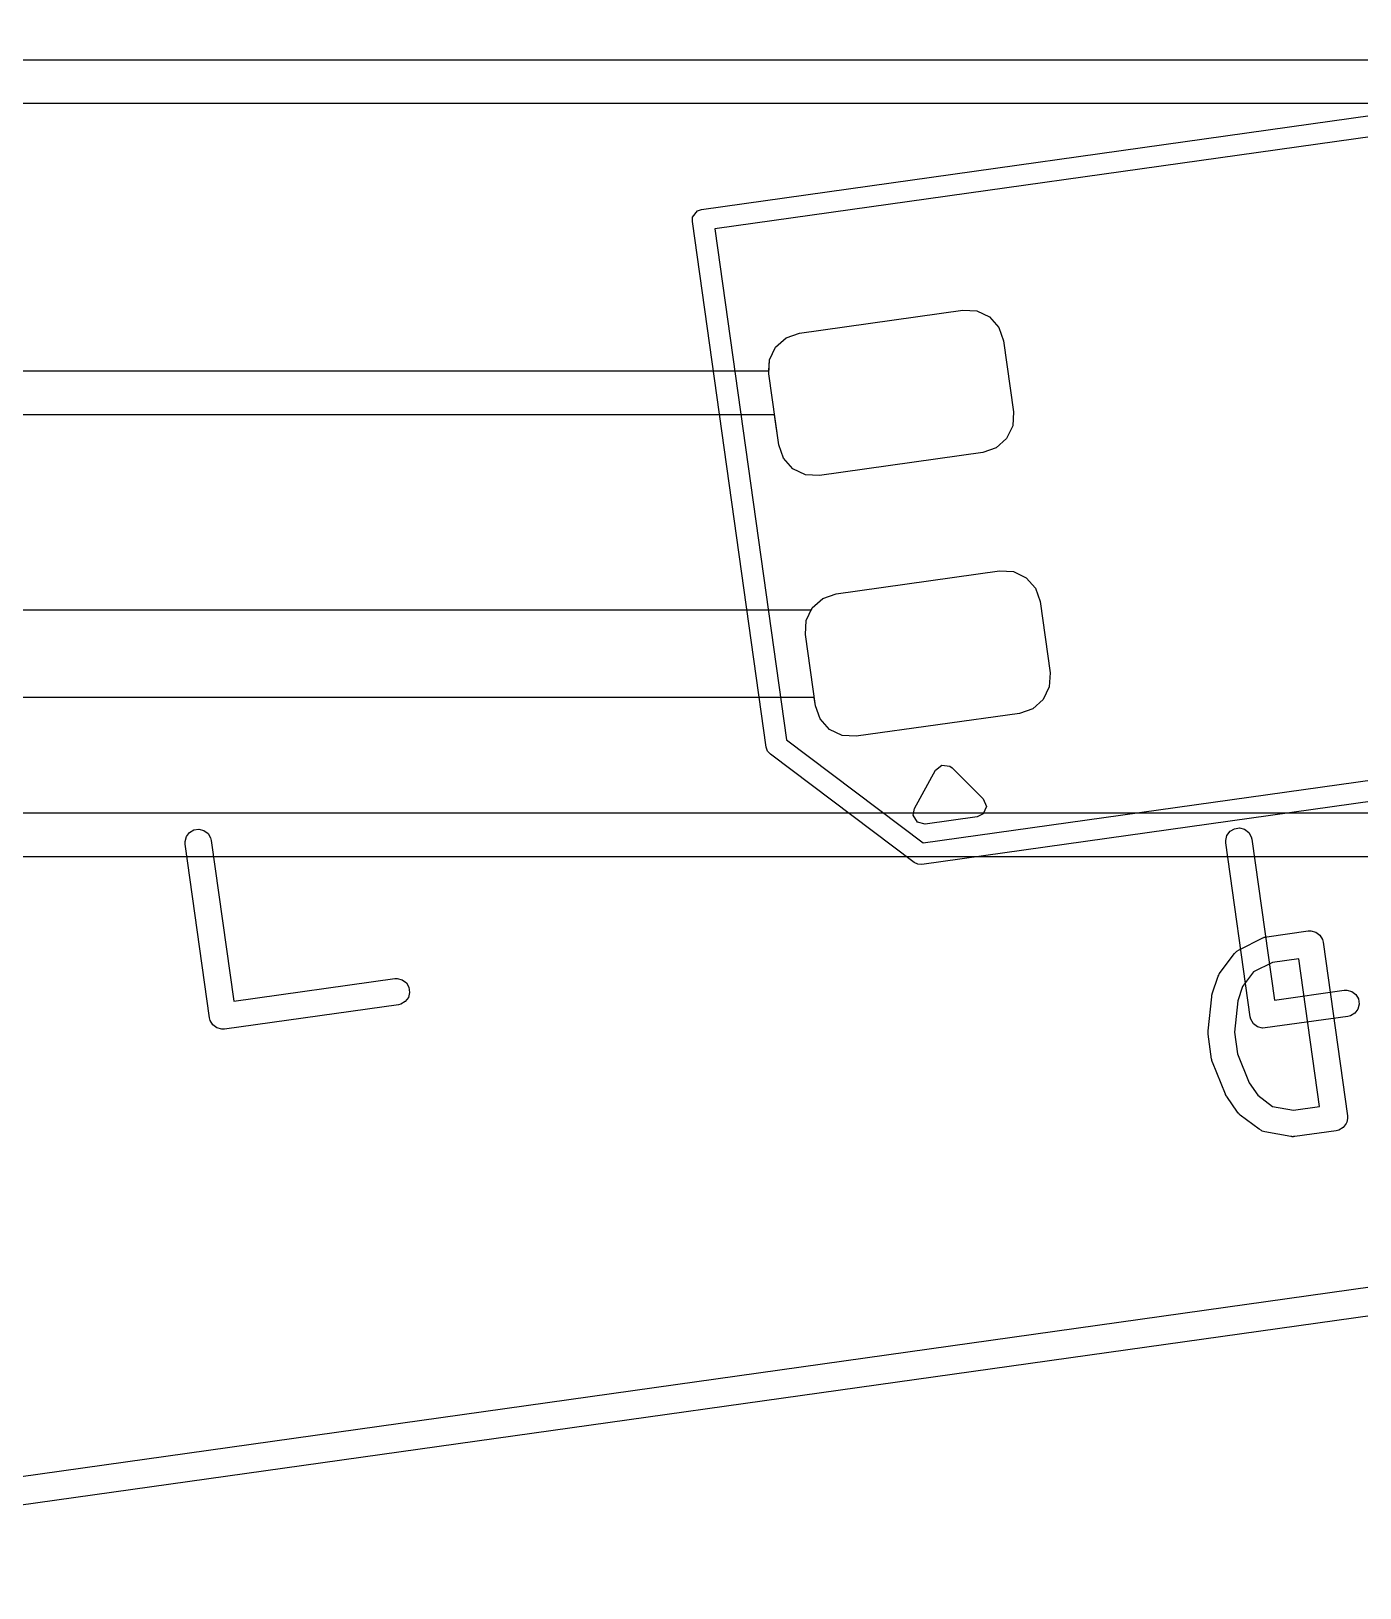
# Model space of a CAD drawing. Header units: millimetres. Extents: x 14 to 286, y -133 to -45.
# Drawn here: x 199.74 to 207.31, y -127.67 to -118.81 of the extents above; entities that cross this region are included whole.
import ezdxf

# ---------------------------------------------------------------- set-up
doc = ezdxf.new("R2010")
doc.units = ezdxf.units.MM
for name, color, linetype, true_color in [('B.Silkscreen', 31, 'CONTINUOUS', 0xe8b2a7), ('F.Cu', 13, 'CONTINUOUS', 0xc83434), ('F.Mask', 201, 'CONTINUOUS', 0xd864ff), ('F.Paste', 253, 'CONTINUOUS', 0xb4a09a), ('F.Silkscreen', 41, 'CONTINUOUS', 0xf2eda1), ('User.Drawings', 9, 'CONTINUOUS', 0xc2c2c2)]:
    doc.layers.add(name, color=color, linetype=linetype, true_color=true_color)

msp = doc.modelspace()

# ---------------------------------------------------------------- linework, layer by layer
at = {"layer": 'B.Silkscreen', "linetype": 'CONTINUOUS'}
for p, q in [((206.619258, -124.039249), (206.754098, -123.972212)), ((206.754098, -123.972212), (206.761051, -123.969568)), ((206.761051, -123.969568), (206.762759, -123.968563)), ((206.762759, -123.968563), (206.765348, -123.967935)), ((206.765348, -123.967935), (206.767841, -123.966988)), ((206.767841, -123.966988), (206.769819, -123.966851)), ((206.769819, -123.966851), (206.777048, -123.9651)), ((206.777048, -123.9651), (207.012826, -123.931963)), ((207.012826, -123.931963), (207.027505, -123.931354)), ((207.027505, -123.931354), (207.027516, -123.931353)), ((207.027516, -123.931353), (207.055848, -123.938681)), ((207.055848, -123.938681), (207.079218, -123.956292)), ((207.079218, -123.956292), (207.094071, -123.981506)), ((207.094071, -123.981506), (207.097534, -123.995795)), ((206.511692, -124.168837), (206.592748, -124.061271)), ((206.592748, -124.061271), (206.602705, -124.050452)), ((206.602705, -124.050452), (206.605027, -124.049084)), ((206.605027, -124.049084), (206.606797, -124.047053)), ((206.606797, -124.047053), (206.619258, -124.039249)), ((207.097534, -123.995795), (207.236707, -124.986063)), ((206.701889, -124.165682), (206.638811, -124.24939)), ((206.809975, -124.111946), (206.701889, -124.165682)), ((206.959431, -124.090941), (206.809975, -124.111946)), ((207.077729, -124.932669), (206.959431, -124.090941)), ((206.466592, -124.291034), (206.500493, -124.190094)), ((206.500493, -124.190094), (206.50354, -124.183308)), ((206.50354, -124.183308), (206.504037, -124.18139)), ((206.504037, -124.18139), (206.505425, -124.179113)), ((206.505425, -124.179113), (206.506517, -124.176683)), ((206.506517, -124.176683), (206.507817, -124.175189)), ((206.507817, -124.175189), (206.511692, -124.168837)), ((206.638811, -124.24939), (206.611407, -124.330985)), ((206.442458, -124.502274), (206.463105, -124.307025)), ((206.463105, -124.307025), (206.463336, -124.305904)), ((206.463299, -124.305363), (206.46476, -124.299001)), ((206.463336, -124.305904), (206.463299, -124.305363)), ((206.46476, -124.299001), (206.466077, -124.292625)), ((206.466077, -124.292625), (206.466335, -124.292149)), ((206.466335, -124.292149), (206.466592, -124.291034)), ((206.611407, -124.330985), (206.592596, -124.508865)), ((206.442162, -124.505909), (206.442439, -124.504836)), ((206.442391, -124.511444), (206.442162, -124.505909)), ((206.442352, -124.516976), (206.442391, -124.511444)), ((206.442665, -124.518037), (206.442352, -124.516976)), ((206.442439, -124.504836), (206.442458, -124.502274)), ((206.442772, -124.520599), (206.442665, -124.518037)), ((206.462654, -124.662066), (206.442772, -124.520599)), ((206.592596, -124.508865), (206.609908, -124.632045)), ((206.463257, -124.664558), (206.462654, -124.662066)), ((206.463249, -124.665664), (206.463257, -124.664558)), ((206.464812, -124.670973), (206.463249, -124.665664)), ((206.466117, -124.676355), (206.464812, -124.670973)), ((206.466678, -124.677308), (206.466117, -124.676355)), ((206.467403, -124.679768), (206.466678, -124.677308)), ((206.541068, -124.861762), (206.467403, -124.679768)), ((206.609908, -124.632045), (206.677021, -124.797852)), ((206.541599, -124.862776), (206.541068, -124.861762)), ((206.541713, -124.863307), (206.541599, -124.862776)), ((206.544875, -124.869026), (206.541713, -124.863307)), ((206.547894, -124.874785), (206.544875, -124.869026)), ((206.548272, -124.87517), (206.547894, -124.874785)), ((206.548828, -124.876174), (206.548272, -124.87517)), ((206.609238, -124.963857), (206.548828, -124.876174)), ((206.677021, -124.797852), (206.725855, -124.868733)), ((206.725855, -124.868733), (206.809561, -124.93181)), ((206.614037, -124.969539), (206.609238, -124.963857)), ((206.809561, -124.93181), (206.928272, -124.953674)), ((206.928272, -124.953674), (207.077729, -124.932669)), ((206.615044, -124.971248), (206.614037, -124.969539)), ((206.617005, -124.973053), (206.615044, -124.971248)), ((206.618725, -124.975089), (206.617005, -124.973053)), ((206.620388, -124.976166), (206.618725, -124.975089)), ((206.625863, -124.981205), (206.620388, -124.976166)), ((206.733429, -125.062261), (206.625863, -124.981205)), ((207.212378, -125.052455), (207.187164, -125.067308)), ((207.229989, -125.029085), (207.212378, -125.052455)), ((207.232021, -125.021228), (207.229989, -125.029085)), ((207.237317, -125.000753), (207.232021, -125.021228)), ((207.236707, -124.986063), (207.237317, -125.000753)), ((206.745981, -125.069916), (206.733429, -125.062261)), ((206.748589, -125.07059), (206.745981, -125.069916)), ((206.750852, -125.072056), (206.748589, -125.07059)), ((206.764981, -125.076124), (206.750852, -125.072056)), ((206.913075, -125.103398), (206.764981, -125.076124)), ((206.920489, -125.104021), (206.913075, -125.103398)), ((206.922407, -125.104518), (206.920489, -125.104021)), ((206.925069, -125.104407), (206.922407, -125.104518)), ((206.927726, -125.104631), (206.925069, -125.104407)), ((206.929664, -125.104216), (206.927726, -125.104631)), ((206.937097, -125.103908), (206.929664, -125.104216)), ((207.172875, -125.070771), (206.937097, -125.103908)), ((207.187164, -125.067308), (207.172875, -125.070771))]:
    msp.add_line(p, q, dxfattribs=at)
at = {"layer": 'F.Cu', "linetype": 'CONTINUOUS'}
for p, q in [((183.313477, -118.9686), (212.7693, -118.9686)), ((212.717524, -119.2186), (183.2617, -119.2186)), ((204.114653, -120.525947), (205.045505, -120.395125)), ((205.045505, -120.395125), (205.125363, -120.39966)), ((205.125363, -120.39966), (205.197408, -120.434409)), ((205.197408, -120.434409), (205.250669, -120.494084)), ((204.039138, -120.552319), (204.114653, -120.525947)), ((205.250669, -120.494084), (205.27704, -120.569599)), ((203.944714, -120.677625), (203.979463, -120.60558)), ((203.979463, -120.60558), (204.039138, -120.552319)), ((205.27704, -120.569599), (205.334101, -120.975609)), ((203.941087, -120.7415), (203.944714, -120.677625)), ((186.1529, -120.7415), (203.941087, -120.7415)), ((203.973068, -120.9915), (186.204676, -120.9915)), ((203.99724, -121.163493), (203.973068, -120.9915)), ((205.329566, -121.055467), (205.294817, -121.127512)), ((205.334101, -120.975609), (205.329566, -121.055467)), ((205.294817, -121.127512), (205.235142, -121.180773)), ((204.023611, -121.239008), (203.99724, -121.163493)), ((204.076872, -121.298683), (204.023611, -121.239008)), ((205.159627, -121.207145), (204.228775, -121.337967)), ((205.235142, -121.180773), (205.159627, -121.207145)), ((204.148917, -121.333432), (204.076872, -121.298683)), ((204.228775, -121.337967), (204.148917, -121.333432)), ((204.323412, -122.011349), (205.254264, -121.880527)), ((205.254264, -121.880527), (205.334122, -121.885062)), ((205.334122, -121.885062), (205.406167, -121.919811)), ((205.406167, -121.919811), (205.459428, -121.979486)), ((204.188222, -122.090982), (204.247897, -122.037721)), ((204.247897, -122.037721), (204.323412, -122.011349)), ((205.459428, -121.979486), (205.485799, -122.055001)), ((198.195815, -122.1019), (204.182956, -122.1019)), ((204.182956, -122.1019), (204.188222, -122.090982)), ((205.485799, -122.055001), (205.54286, -122.461011)), ((205.54286, -122.461011), (205.538325, -122.540869)), ((205.538325, -122.540869), (205.503576, -122.612914)), ((204.199394, -122.6019), (198.0257, -122.6019)), ((204.205999, -122.648895), (204.199394, -122.6019)), ((204.23237, -122.72441), (204.205999, -122.648895)), ((205.503576, -122.612914), (205.443901, -122.666175)), ((204.285631, -122.784085), (204.23237, -122.72441)), ((205.368386, -122.692547), (204.437534, -122.823369)), ((205.443901, -122.666175), (205.368386, -122.692547)), ((204.357676, -122.818834), (204.285631, -122.784085)), ((204.437534, -122.823369), (204.357676, -122.818834)), ((186.778677, -123.2591), (214.743358, -123.2591)), ((214.9059, -123.5091), (186.7269, -123.5091))]:
    msp.add_line(p, q, dxfattribs=at)
at = {"layer": 'F.Mask', "linetype": 'CONTINUOUS'}
for p, q in [((204.114653, -120.525947), (205.045505, -120.395125)), ((205.045505, -120.395125), (205.125363, -120.39966)), ((205.125363, -120.39966), (205.197408, -120.434409)), ((205.197408, -120.434409), (205.250669, -120.494084)), ((204.039138, -120.552319), (204.114653, -120.525947)), ((205.250669, -120.494084), (205.27704, -120.569599)), ((203.944714, -120.677625), (203.979463, -120.60558)), ((203.979463, -120.60558), (204.039138, -120.552319)), ((205.27704, -120.569599), (205.334101, -120.975609)), ((203.940179, -120.757483), (203.944714, -120.677625)), ((203.99724, -121.163493), (203.940179, -120.757483)), ((205.329566, -121.055467), (205.294817, -121.127512)), ((205.334101, -120.975609), (205.329566, -121.055467)), ((205.294817, -121.127512), (205.235142, -121.180773)), ((204.023611, -121.239008), (203.99724, -121.163493)), ((204.076872, -121.298683), (204.023611, -121.239008)), ((205.159627, -121.207145), (204.228775, -121.337967)), ((205.235142, -121.180773), (205.159627, -121.207145)), ((204.148917, -121.333432), (204.076872, -121.298683)), ((204.228775, -121.337967), (204.148917, -121.333432)), ((204.323412, -122.011349), (205.254264, -121.880527)), ((205.254264, -121.880527), (205.334122, -121.885062)), ((205.334122, -121.885062), (205.406167, -121.919811)), ((205.406167, -121.919811), (205.459428, -121.979486)), ((204.188222, -122.090982), (204.247897, -122.037721)), ((204.247897, -122.037721), (204.323412, -122.011349)), ((205.459428, -121.979486), (205.485799, -122.055001)), ((204.153473, -122.163027), (204.188222, -122.090982)), ((205.485799, -122.055001), (205.54286, -122.461011)), ((204.148938, -122.242885), (204.153473, -122.163027)), ((204.205999, -122.648895), (204.148938, -122.242885)), ((205.54286, -122.461011), (205.538325, -122.540869)), ((205.538325, -122.540869), (205.503576, -122.612914)), ((204.23237, -122.72441), (204.205999, -122.648895)), ((205.503576, -122.612914), (205.443901, -122.666175)), ((204.285631, -122.784085), (204.23237, -122.72441)), ((205.368386, -122.692547), (204.437534, -122.823369)), ((205.443901, -122.666175), (205.368386, -122.692547)), ((204.357676, -122.818834), (204.285631, -122.784085)), ((204.437534, -122.823369), (204.357676, -122.818834))]:
    msp.add_line(p, q, dxfattribs=at)
at = {"layer": 'F.Paste', "linetype": 'CONTINUOUS'}
for p, q in [((204.114653, -120.525947), (205.045505, -120.395125)), ((205.045505, -120.395125), (205.125363, -120.39966)), ((205.125363, -120.39966), (205.197408, -120.434409)), ((205.197408, -120.434409), (205.250669, -120.494084)), ((204.039138, -120.552319), (204.114653, -120.525947)), ((205.250669, -120.494084), (205.27704, -120.569599)), ((203.944714, -120.677625), (203.979463, -120.60558)), ((203.979463, -120.60558), (204.039138, -120.552319)), ((205.27704, -120.569599), (205.334101, -120.975609)), ((203.940179, -120.757483), (203.944714, -120.677625)), ((203.99724, -121.163493), (203.940179, -120.757483)), ((205.329566, -121.055467), (205.294817, -121.127512)), ((205.334101, -120.975609), (205.329566, -121.055467)), ((205.294817, -121.127512), (205.235142, -121.180773)), ((204.023611, -121.239008), (203.99724, -121.163493)), ((204.076872, -121.298683), (204.023611, -121.239008)), ((205.159627, -121.207145), (204.228775, -121.337967)), ((205.235142, -121.180773), (205.159627, -121.207145)), ((204.148917, -121.333432), (204.076872, -121.298683)), ((204.228775, -121.337967), (204.148917, -121.333432)), ((204.323412, -122.011349), (205.254264, -121.880527)), ((205.254264, -121.880527), (205.334122, -121.885062)), ((205.334122, -121.885062), (205.406167, -121.919811)), ((205.406167, -121.919811), (205.459428, -121.979486)), ((204.188222, -122.090982), (204.247897, -122.037721)), ((204.247897, -122.037721), (204.323412, -122.011349)), ((205.459428, -121.979486), (205.485799, -122.055001)), ((204.153473, -122.163027), (204.188222, -122.090982)), ((205.485799, -122.055001), (205.54286, -122.461011)), ((204.148938, -122.242885), (204.153473, -122.163027)), ((204.205999, -122.648895), (204.148938, -122.242885)), ((205.54286, -122.461011), (205.538325, -122.540869)), ((205.538325, -122.540869), (205.503576, -122.612914)), ((204.23237, -122.72441), (204.205999, -122.648895)), ((205.503576, -122.612914), (205.443901, -122.666175)), ((204.285631, -122.784085), (204.23237, -122.72441)), ((205.368386, -122.692547), (204.437534, -122.823369)), ((205.443901, -122.666175), (205.368386, -122.692547)), ((204.357676, -122.818834), (204.285631, -122.784085)), ((204.437534, -122.823369), (204.357676, -122.818834))]:
    msp.add_line(p, q, dxfattribs=at)
at = {"layer": 'F.Silkscreen', "linetype": 'CONTINUOUS'}
for p, q in [((203.556222, -119.821813), (210.785179, -118.80585)), ((210.742463, -118.933032), (203.632338, -119.932294)), ((203.505156, -119.889579), (203.506483, -119.866206)), ((203.926155, -122.88514), (203.505156, -119.889579)), ((203.506483, -119.866206), (203.53412, -119.829531)), ((203.53412, -119.829531), (203.556222, -119.821813)), ((203.632338, -119.932294), (204.041528, -122.843828)), ((204.820675, -123.430959), (211.247661, -122.527705)), ((211.323778, -122.638187), (204.812765, -123.55325)), ((203.933873, -122.907242), (203.926155, -122.88514)), ((203.949462, -122.924708), (203.933873, -122.907242)), ((204.768306, -123.541752), (203.949462, -122.924708)), ((204.041528, -122.843828), (204.820675, -123.430959)), ((204.890778, -123.016166), (204.926652, -122.987497)), ((204.926652, -122.987497), (204.97229, -122.992592)), ((204.97229, -122.992592), (204.985844, -123.002805)), ((204.985844, -123.002805), (205.162218, -123.179983)), ((204.770072, -123.235096), (204.890778, -123.016166)), ((205.162218, -123.179983), (205.179695, -123.222449)), ((204.763199, -123.272415), (204.770072, -123.235096)), ((204.786506, -123.311983), (204.763199, -123.272415)), ((205.162025, -123.264836), (205.128045, -123.281729)), ((205.179695, -123.222449), (205.162025, -123.264836)), ((204.830965, -123.323481), (204.786506, -123.311983)), ((205.128045, -123.281729), (204.830965, -123.323481)), ((206.550266, -123.387979), (206.567877, -123.364609)), ((206.567877, -123.364609), (206.593091, -123.349756)), ((206.593091, -123.349756), (206.62207, -123.345683)), ((206.62207, -123.345683), (206.650402, -123.353011)), ((206.650402, -123.353011), (206.673772, -123.370622)), ((206.542938, -123.416311), (206.550266, -123.387979)), ((206.543548, -123.431001), (206.542938, -123.416311)), ((206.682721, -124.421269), (206.543548, -123.431001)), ((206.673772, -123.370622), (206.688625, -123.395836)), ((206.688625, -123.395836), (206.692088, -123.410125)), ((206.692088, -123.410125), (206.820823, -124.326123)), ((204.789392, -123.551923), (204.768306, -123.541752)), ((204.812765, -123.55325), (204.789392, -123.551923)), ((206.820823, -124.326123), (207.218109, -124.270288)), ((207.218109, -124.270288), (207.232799, -124.269679)), ((207.232799, -124.269679), (207.26113, -124.277006)), ((207.26113, -124.277006), (207.284501, -124.294617)), ((207.284501, -124.294617), (207.299353, -124.319831)), ((207.299353, -124.319831), (207.303426, -124.34881)), ((206.686184, -124.435558), (206.682721, -124.421269)), ((207.238985, -124.418828), (206.767429, -124.485101)), ((207.253274, -124.415365), (207.238985, -124.418828)), ((207.278488, -124.400512), (207.253274, -124.415365)), ((207.296099, -124.377142), (207.278488, -124.400512)), ((207.303426, -124.34881), (207.296099, -124.377142)), ((206.701037, -124.460772), (206.686184, -124.435558)), ((206.724407, -124.478383), (206.701037, -124.460772)), ((206.752739, -124.485711), (206.724407, -124.478383)), ((206.767429, -124.485101), (206.752739, -124.485711))]:
    msp.add_line(p, q, dxfattribs=at)
at = {"layer": 'User.Drawings', "linetype": 'CONTINUOUS'}
for p, q in [((200.640621, -123.371166), (200.665835, -123.356313)), ((200.665835, -123.356313), (200.694814, -123.35224)), ((200.694814, -123.35224), (200.723146, -123.359568)), ((200.723146, -123.359568), (200.746516, -123.377179)), ((200.615682, -123.422868), (200.62301, -123.394536)), ((200.616292, -123.437558), (200.615682, -123.422868)), ((200.755465, -124.427826), (200.616292, -123.437558)), ((200.62301, -123.394536), (200.640621, -123.371166)), ((200.746516, -123.377179), (200.761369, -123.402393)), ((200.761369, -123.402393), (200.764832, -123.416682)), ((200.764832, -123.416682), (200.893567, -124.33268)), ((196.384656, -127.502972), (219.7623, -124.217458)), ((200.893567, -124.33268), (201.809565, -124.203945)), ((201.809565, -124.203945), (201.824255, -124.203335)), ((201.824255, -124.203335), (201.852587, -124.210663)), ((201.852587, -124.210663), (201.875957, -124.228274)), ((201.875957, -124.228274), (201.89081, -124.253488)), ((201.89081, -124.253488), (201.894883, -124.282467)), ((201.869944, -124.334169), (201.84473, -124.349022)), ((201.887555, -124.310799), (201.869944, -124.334169)), ((201.894883, -124.282467), (201.887555, -124.310799)), ((219.784997, -124.378951), (196.333083, -127.674903)), ((200.758928, -124.442115), (200.755465, -124.427826)), ((201.830441, -124.352485), (200.840173, -124.491658)), ((201.84473, -124.349022), (201.830441, -124.352485)), ((200.773781, -124.467329), (200.758928, -124.442115)), ((200.797151, -124.48494), (200.773781, -124.467329)), ((200.825483, -124.492268), (200.797151, -124.48494)), ((200.840173, -124.491658), (200.825483, -124.492268))]:
    msp.add_line(p, q, dxfattribs=at)

doc.saveas('drawing.dxf')
